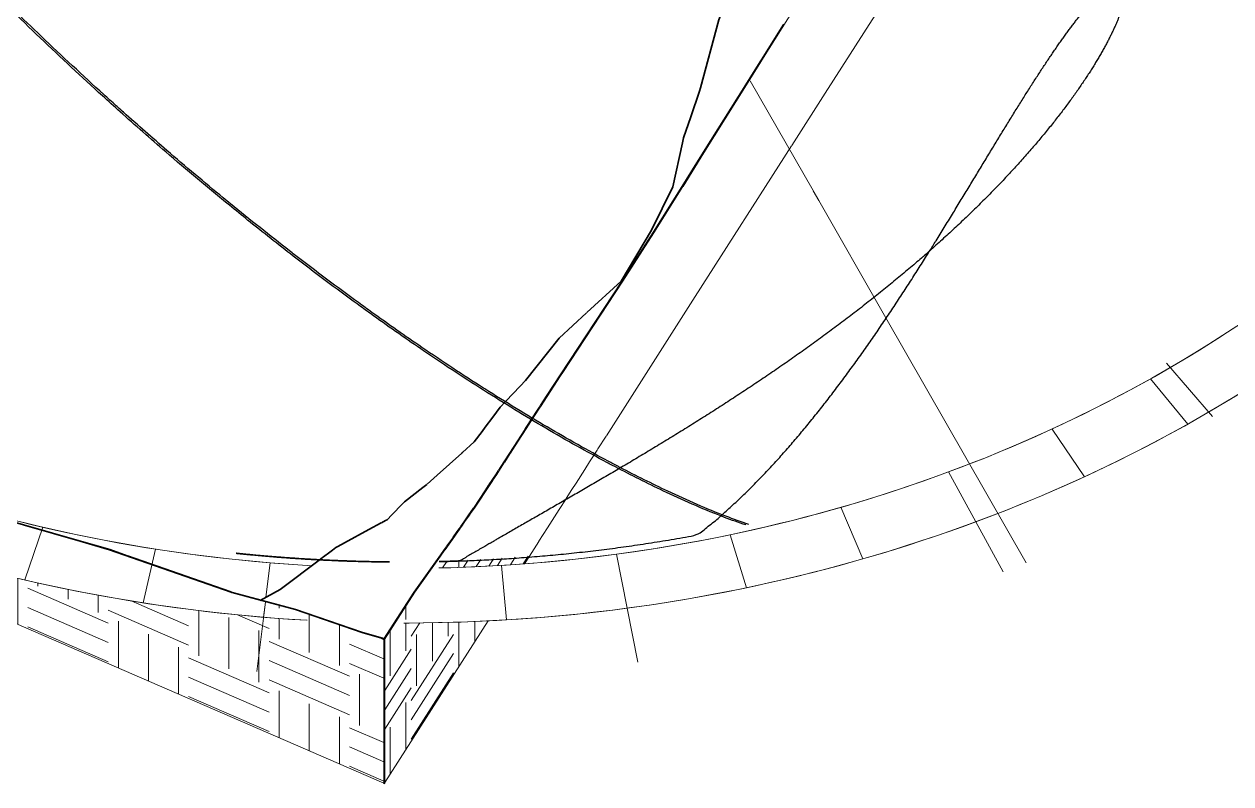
# Model space of a CAD drawing. Header units: millimetres. Extents: x -35445 to 232012, y -57203 to 42724.
# Drawn here: x 167959 to 210141, y -46534 to -19971 of the extents above; entities that cross this region are included whole.
import ezdxf

# ---------------------------------------------------------------- set-up
doc = ezdxf.new("R2010")
doc.units = ezdxf.units.MM
doc.layers.add('C-TOPO', color=7, linetype='Continuous', lineweight=9)
doc.layers.add('C-TOPO-MAJR', color=7, linetype='Continuous', lineweight=50)

msp = doc.modelspace()

# ---------------------------------------------------------------- hatches: boundary and pattern name
at = {"layer": 'C-TOPO'}
h = msp.add_hatch(dxfattribs=at)
h.set_pattern_fill('FP_8', color=256, style=0, pattern_type=2)
h.set_pattern_definition([(57.425, (181488.3, -12577.8), (1478.838, 4114.31), [2746.7, -2746.7]), (57.425, (181488.3, -11902.9), (1478.838, 4114.31), [2746.7, -2746.7]), (57.425, (181488.3, -11228), (1478.838, 4114.31), [2746.7, -2746.7]), (90, (181673.1, -10713.7), (-1478.825, -514.913), [1799.7, -1799.7]), (90, (182227.7, -9845.7), (-1478.825, -514.913), [1799.7, -1799.7]), (90, (182782.3, -8977.7), (-1478.825, -514.913), [1799.7, -1799.7])])
h.paths.add_polyline_path([(180534, -46534), (180544, -46509), (180544, -41480), (180534, -41483), (180534, -46527)])
h.paths.add_polyline_path([(180564, -46487), (184174, -40837), (183399, -40871), (182367, -40900), (181413, -40911), (181230, -40911), (182460, -38985), (183418, -38956), (184417, -38908), (185296, -38852), (185450, -38840), (185620, -38574), (184900, -38629), (184039, -38683), (183242, -38719), (182864, -38737), (182817, -38744), (182596, -38772), (182462, -38785), (182467, -38740), (182458, -38735), (182459, -38649), (181582, -39881), (180564, -41466), (180564, -46476)])
h.paths.add_polyline_path([(200548, -15209), (209580, -1072), (209580, 5242), (207550, 1796), (206894, 666), (206188, -550), (205004, -2539), (204178, -4036), (203764, -4762), (203218, -5686), (201077, -9177), (200443, -10238), (199737, -11416), (199735, -11417), (199735, -11429), (198301, -13818), (199610, -14647), (200545, -15207)])
h = msp.add_hatch(dxfattribs=at)
h.set_pattern_fill('FP_7', color=256, style=0, pattern_type=2)
h.set_pattern_definition([(336.557, (173707.8, -11090.4), (2809.575, 581.39), [3062.35, -3062.35]), (336.557, (173707.8, -10415.5), (2809.575, 581.39), [3062.35, -3062.35]), (336.557, (173707.8, -9740.6), (2809.575, 581.39), [3062.35, -3062.35]), (90, (174059, -9668), (-2809.57, 3018), [1799.7, -1799.7]), (90, (175112.6, -10124.8), (-2809.57, 3018), [1799.7, -1799.7]), (90, (176166.2, -10581.7), (-2809.57, 3018), [1799.7, -1799.7])])
h.paths.add_polyline_path([(180564, -46527), (180564, -41466), (180554, -41483), (180544, -41483), (180544, -46518)])
h.paths.add_polyline_path([(180534, -46513), (180534, -41477), (179757, -41247), (177428, -40455), (176336, -40159), (177849, -40815), (176836, -40748), (175820, -40664), (174807, -40562), (173797, -40443), (172713, -40295), (171759, -40147), (170787, -39981), (169763, -39786), (168803, -39586), (167819, -39364), (166841, -39124), (165869, -38867), (164904, -38594), (163934, -38301), (162965, -37988), (162052, -37676), (161118, -37337), (160193, -36982), (159277, -36611), (158334, -36209), (157474, -35823), (156588, -35406), (155697, -34965), (154849, -34526), (153997, -34063), (153156, -33586), (152328, -33095), (151512, -32589), (150710, -32070), (149911, -31530), (149145, -30990), (148384, -30430), (147637, -29857), (147546, -29784), (146691, -29468), (144619, -28632), (143592, -28238), (142132, -27669), (141131, -27235), (140919, -27180), (140170, -26883), (139239, -26518), (138606, -26339), (138258, -26255), (137873, -26172), (137873, -28014), (179754, -46175)])
h.paths.add_polyline_path([(165332, -36689), (162965, -35802), (159807, -34607), (158605, -34092), (158326, -33978), (157788, -33769), (158605, -34154), (159459, -34536), (160395, -34934), (161227, -35270), (162076, -35595), (162965, -35918), (163863, -36225), (164768, -36517), (165241, -36662)])

# ---------------------------------------------------------------- linework, layer by layer
at = {"color": 254, "lineweight": 9}
for p, q in [((195539, -25790), (193343, -21953)), ((195737, -26136), (195541, -25794)), ((196062, -26705), (195740, -26142)), ((197662, -29502), (196064, -26708))]:
    msp.add_line(p, q, dxfattribs=at)
at = {"color": 9, "lineweight": 9}
msp.add_line((198084, -30238), (197662, -29502), dxfattribs=at)
at = {"color": 252, "lineweight": 9}
for p, q in [((202987, -38808), (198084, -30238)), ((207332, -32373), (208637, -33953)), ((203889, -34128), (205022, -35796)), ((201225, -37372), (200273, -35628)), ((200273, -35628), (201225, -37372)), ((200273, -35628), (202178, -39115)), ((196512, -36864), (197277, -38669)), ((168613, -37562), (167983, -39402)), ((192635, -37825), (193205, -39678)), ((172554, -38327), (172121, -40205)), ((176413, -40011), (176561, -38806)), ((176561, -38806), (176413, -40011)), ((176561, -38806), (176413, -40011)), ((189043, -40390), (188671, -38503)), ((188671, -38503), (189043, -40390)), ((188671, -38503), (189416, -42277)), ((184650, -38895), (184821, -40801)), ((176392, -40183), (176095, -42610)), ((176328, -40708), (176392, -40183)), ((176392, -40183), (176328, -40708))]:
    msp.add_line(p, q, dxfattribs=at)
at = {"color": 27, "lineweight": 9}
msp.add_line((207894, -31830), (209494, -33694), dxfattribs=at)
at = {"color": 252, "lineweight": 9}
for points in [[(210198, -30629, 0), (209817, -30878, 0), (209433, -31123, 0), (209045, -31365, 0), (208655, -31603, 0), (208261, -31838, 0), (207865, -32070, 0), (207466, -32298, 0), (207063, -32522, 0), (206658, -32744, 0), (206250, -32961, 0), (205840, -33176, 0), (205426, -33386, 0), (205010, -33593, 0), (204592, -33797, 0), (204171, -33996, 0), (203747, -34193, 0), (203321, -34385, 0), (202892, -34574, 0), (202461, -34759, 0), (202028, -34941, 0), (201593, -35118, 0), (201155, -35292, 0), (200715, -35462, 0), (200273, -35628, 0)], [(201225, -37372, 0), (201690, -37197, 0), (202152, -37018, 0), (202611, -36836, 0), (203069, -36649, 0), (203524, -36459, 0), (203976, -36264, 0), (204426, -36066, 0), (204873, -35864, 0), (205318, -35658, 0), (205761, -35448, 0), (206200, -35235, 0), (206637, -35017, 0), (207071, -34796, 0), (207502, -34571, 0), (207930, -34343, 0), (208356, -34110, 0), (208778, -33874, 0), (209197, -33635, 0), (209614, -33392, 0), (210027, -33145, 0), (210437, -32895, 0)], [(200273, -35628, 0), (199829, -35791, 0), (199382, -35950, 0), (198934, -36104, 0), (198484, -36255, 0), (198032, -36402, 0), (197578, -36545, 0), (197122, -36684, 0), (196665, -36820, 0), (196206, -36951, 0), (195745, -37078, 0), (195282, -37202, 0), (194819, -37321, 0), (194353, -37436, 0), (193886, -37548, 0), (193418, -37655, 0), (192948, -37758, 0), (192478, -37857, 0), (192005, -37952, 0), (191532, -38043, 0), (191058, -38130, 0), (190582, -38213, 0), (190106, -38292, 0), (189628, -38366, 0), (189150, -38437, 0), (188671, -38503, 0)], [(176561, -38806, 0), (176077, -38764, 0), (175595, -38718, 0), (175112, -38667, 0), (174631, -38612, 0), (174150, -38553, 0), (173670, -38490, 0), (173191, -38423, 0), (172713, -38352, 0), (172236, -38276, 0), (171759, -38197, 0), (171284, -38113, 0), (170810, -38025, 0), (170337, -37934, 0), (169865, -37838, 0), (169394, -37738, 0), (168925, -37634, 0), (168457, -37526, 0), (167990, -37413, 0), (167525, -37297, 0)], [(189043, -40390, 0), (189546, -40321, 0), (190049, -40247, 0), (190550, -40168, 0), (191050, -40086, 0), (191550, -39999, 0), (192048, -39907, 0), (192545, -39812, 0), (193041, -39712, 0), (193535, -39608, 0), (194028, -39499, 0), (194520, -39387, 0), (195010, -39270, 0), (195499, -39149, 0), (195986, -39023, 0), (196471, -38894, 0), (196955, -38760, 0), (197437, -38622, 0), (197917, -38480, 0), (198396, -38334, 0), (198872, -38184, 0), (199347, -38030, 0), (199820, -37871, 0), (200290, -37709, 0), (200759, -37542, 0), (201225, -37372, 0)], [(178013, -38908, 0), (177529, -38878, 0), (177044, -38844, 0), (176561, -38806, 0)], [(188671, -38503, 0), (188190, -38566, 0), (187710, -38624, 0), (187228, -38678, 0), (186746, -38727, 0), (186263, -38773, 0), (185780, -38814, 0), (185296, -38852, 0), (184811, -38885, 0), (184327, -38914, 0), (183841, -38938, 0), (183356, -38959, 0), (182870, -38975, 0), (182460, -38986, 0)], [(167819, -39364, 0), (168310, -39477, 0), (168803, -39586, 0), (169297, -39691, 0), (169793, -39792, 0), (170289, -39888, 0), (170787, -39981, 0), (171286, -40068, 0), (171787, -40152, 0), (172288, -40231, 0), (172790, -40306, 0), (173293, -40377, 0), (173797, -40443, 0), (174302, -40505, 0), (174807, -40562, 0), (175313, -40615, 0), (175820, -40664, 0), (176328, -40708, 0)], [(181230, -40911, 0), (181423, -40911, 0), (181933, -40907, 0), (182443, -40898, 0), (182953, -40886, 0), (183463, -40869, 0), (183973, -40847, 0), (184482, -40821, 0), (184991, -40791, 0), (185499, -40756, 0), (186008, -40717, 0), (186515, -40673, 0), (187022, -40625, 0), (187528, -40573, 0), (188034, -40517, 0), (188539, -40456, 0), (189043, -40390, 0)], [(176328, -40708, 0), (176836, -40748, 0), (177344, -40784, 0), (177853, -40815, 0)]]:
    msp.add_polyline3d(points, dxfattribs=at)
for start_param, end_param in [(2.582873, 4.642749), (4.712728, 6.444451)]:
    msp.add_ellipse((181219, -765), major_axis=(48731, 0), ratio=0.823831, start_param=start_param, end_param=end_param, dxfattribs=at)
at = {"color": 27, "lineweight": 9}
for start_param, end_param in [(2.816486, 4.643481), (4.739247, 6.444451)]:
    msp.add_ellipse((181219, -765), major_axis=(46411, 0), ratio=0.823831, start_param=start_param, end_param=end_param, dxfattribs=at)
at = {"color": 40, "lineweight": 25}
for points, knots in [([(171314, -23034), (171109, -22851), (170171, -22005), (168514, -20461), (166616, -18602), (165453, -17416), (164996, -16943)], [0.22797608, 0.22797608, 0.22797608, 0.22797608, 0.23427942, 0.25685787, 0.27943633, 0.29424491, 0.29424491, 0.29424491, 0.29424491]), ([(206362, -18522), (206366, -18526), (206378, -18537), (206395, -18558), (206412, -18588), (206426, -18622), (206437, -18661), (206445, -18705), (206450, -18753), (206451, -18806), (206449, -18863), (206445, -18924), (206436, -18990), (206425, -19060), (206410, -19135), (206391, -19214), (206369, -19296), (206344, -19383), (206315, -19474), (206283, -19569), (206247, -19668), (206207, -19771), (206163, -19877), (206116, -19987), (206066, -20101), (206011, -20218), (205953, -20339), (205891, -20463), (205825, -20591), (205755, -20722), (205681, -20856), (205604, -20993), (205522, -21133), (205437, -21277), (205348, -21423), (205255, -21572), (205158, -21723), (205057, -21877), (204952, -22034), (204843, -22194), (204730, -22355), (204613, -22519), (204493, -22685), (204368, -22854), (204239, -23024), (204107, -23196), (203971, -23370), (203831, -23546), (203687, -23724), (203539, -23903), (203387, -24084), (203232, -24266), (203072, -24450), (202910, -24635), (202743, -24821), (202573, -25008), (202399, -25197), (202221, -25386), (202041, -25576), (201856, -25767), (201668, -25958), (201477, -26151), (201282, -26344), (201085, -26537), (200884, -26731), (200679, -26925), (200472, -27119), (200262, -27313), (200048, -27508), (199832, -27702), (199676, -27841), (199591, -27916), (199581, -27925)], [0.4725471, 0.4725471, 0.4725471, 0.4725471, 0.4739726, 0.4767123, 0.4794521, 0.4821918, 0.4849315, 0.4876712, 0.490411, 0.4931507, 0.4958904, 0.4986301, 0.5013699, 0.5041096, 0.5068493, 0.509589, 0.5123288, 0.5150685, 0.5178082, 0.5205479, 0.5232877, 0.5260274, 0.5287671, 0.5315068, 0.5342466, 0.5369863, 0.539726, 0.5424658, 0.5452055, 0.5479452, 0.5506849, 0.5534247, 0.5561644, 0.5589041, 0.5616438, 0.5643836, 0.5671233, 0.569863, 0.5726027, 0.5753425, 0.5780822, 0.5808219, 0.5835616, 0.5863014, 0.5890411, 0.5917808, 0.5945205, 0.5972603, 0.6, 0.6027397, 0.6054795, 0.6082192, 0.6109589, 0.6136986, 0.6164384, 0.6191781, 0.6219178, 0.6246575, 0.6273973, 0.630137, 0.6328767, 0.6356164, 0.6383562, 0.6410959, 0.6438356, 0.6465753, 0.6493151, 0.6520548, 0.6547945, 0.6575342, 0.660274, 0.6606713, 0.6606713, 0.6606713, 0.6606713]), ([(199803, -27596), (199814, -27579), (199873, -27483), (199980, -27310), (200123, -27079), (200265, -26848), (200405, -26619), (200544, -26391), (200683, -26164), (200819, -25939), (200955, -25715), (201090, -25494), (201223, -25274), (201355, -25056), (201485, -24840), (201615, -24626), (201743, -24415), (201870, -24206), (201996, -23999), (202120, -23795), (202244, -23594), (202366, -23395), (202486, -23199), (202606, -23006), (202724, -22816), (202840, -22630), (202956, -22446), (203070, -22266), (203182, -22089), (203294, -21915), (203403, -21746), (203512, -21579), (203619, -21417), (203724, -21258), (203828, -21103), (203931, -20952), (204032, -20805), (204131, -20662), (204229, -20523), (204325, -20388), (204420, -20258), (204513, -20132), (204604, -20010), (204693, -19892), (204781, -19779), (204867, -19671), (204951, -19567), (205034, -19467), (205114, -19372), (205192, -19282), (205269, -19197), (205343, -19116), (205416, -19040), (205486, -18969), (205555, -18902), (205621, -18840), (205685, -18783), (205746, -18731), (205806, -18684), (205863, -18642), (205918, -18604), (205970, -18572), (206020, -18544), (206067, -18521), (206112, -18503), (206154, -18490), (206194, -18482), (206226, -18479), (206245, -18479), (206252, -18479)], [0.2815668, 0.2815668, 0.2815668, 0.2815668, 0.2821918, 0.2849315, 0.2876712, 0.290411, 0.2931507, 0.2958904, 0.2986301, 0.3013699, 0.3041096, 0.3068493, 0.309589, 0.3123288, 0.3150685, 0.3178082, 0.3205479, 0.3232877, 0.3260274, 0.3287671, 0.3315068, 0.3342466, 0.3369863, 0.339726, 0.3424658, 0.3452055, 0.3479452, 0.3506849, 0.3534247, 0.3561644, 0.3589041, 0.3616438, 0.3643836, 0.3671233, 0.369863, 0.3726027, 0.3753425, 0.3780822, 0.3808219, 0.3835616, 0.3863014, 0.3890411, 0.3917808, 0.3945205, 0.3972603, 0.4, 0.4027397, 0.4054795, 0.4082192, 0.4109589, 0.4136986, 0.4164384, 0.4191781, 0.4219178, 0.4246575, 0.4273973, 0.430137, 0.4328767, 0.4356164, 0.4383562, 0.4410959, 0.4438356, 0.4465753, 0.4493151, 0.4520548, 0.4547945, 0.4575342, 0.460274, 0.4619813, 0.4619813, 0.4619813, 0.4619813]), ([(171179, -22826), (171033, -22695), (170155, -21901), (168948, -20777), (167900, -19764), (167572, -19443)], [0.23013011, 0.23013011, 0.23013011, 0.23013011, 0.23462213, 0.2571773, 0.26754004, 0.26754004, 0.26754004, 0.26754004]), ([(192355, -37124), (192418, -37068), (192546, -36955), (192736, -36781), (192926, -36604), (193115, -36423), (193303, -36238), (193491, -36051), (193678, -35860), (193863, -35666), (194048, -35469), (194232, -35269), (194415, -35067), (194597, -34862), (194778, -34654), (194958, -34444), (195138, -34231), (195316, -34017), (195493, -33800), (195668, -33582), (195843, -33361), (196017, -33139), (196190, -32915), (196361, -32690), (196531, -32463), (196701, -32235), (196869, -32005), (197035, -31774), (197201, -31543), (197366, -31310), (197529, -31076), (197691, -30842), (197852, -30607), (198012, -30372), (198171, -30136), (198328, -29899), (198484, -29663), (198639, -29426), (198793, -29190), (198946, -28953), (199097, -28717), (199247, -28481), (199396, -28246), (199532, -28030), (199618, -27892), (199655, -27833)], [0.1616438, 0.1616438, 0.1616438, 0.1616438, 0.1643836, 0.1671233, 0.169863, 0.1726027, 0.1753425, 0.1780822, 0.1808219, 0.1835616, 0.1863014, 0.1890411, 0.1917808, 0.1945205, 0.1972603, 0.2, 0.2027397, 0.2054795, 0.2082192, 0.2109589, 0.2136986, 0.2164384, 0.2191781, 0.2219178, 0.2246575, 0.2273973, 0.230137, 0.2328767, 0.2356164, 0.2383562, 0.2410959, 0.2438356, 0.2465753, 0.2493151, 0.2520548, 0.2547945, 0.2575342, 0.260274, 0.2630137, 0.2657534, 0.2684932, 0.2712329, 0.2739726, 0.2767123, 0.2787881, 0.2787881, 0.2787881, 0.2787881]), ([(199373, -28107), (199304, -28167), (199161, -28291), (198940, -28480), (198710, -28673), (198478, -28867), (198244, -29060), (198007, -29252), (197769, -29444), (197528, -29636), (197285, -29826), (197040, -30016), (196793, -30205), (196545, -30394), (196295, -30581), (196044, -30768), (195791, -30953), (195537, -31138), (195281, -31321), (195025, -31504), (194767, -31685), (194509, -31865), (194250, -32044), (193990, -32221), (193730, -32398), (193469, -32573), (193208, -32746), (192947, -32918), (192686, -33089), (192424, -33259), (192163, -33426), (191903, -33593), (191642, -33758), (191382, -33921), (191123, -34083), (190865, -34243), (190607, -34401), (190350, -34558), (190095, -34713), (189841, -34867), (189588, -35019), (189337, -35169), (189087, -35318), (188839, -35464), (188593, -35610), (188349, -35753), (188107, -35895), (187867, -36034), (187630, -36173), (187395, -36309), (187162, -36444), (186932, -36576), (186705, -36707), (186481, -36836), (186260, -36963), (186042, -37088), (185828, -37211), (185616, -37333), (185409, -37452), (185204, -37570), (185003, -37685), (184807, -37799), (184655, -37886), (184570, -37935), (184548, -37948)], [0.6632361, 0.6632361, 0.6632361, 0.6632361, 0.6657534, 0.6684932, 0.6712329, 0.6739726, 0.6767123, 0.6794521, 0.6821918, 0.6849315, 0.6876712, 0.690411, 0.6931507, 0.6958904, 0.6986301, 0.7013699, 0.7041096, 0.7068493, 0.709589, 0.7123288, 0.7150685, 0.7178082, 0.7205479, 0.7232877, 0.7260274, 0.7287671, 0.7315068, 0.7342466, 0.7369863, 0.739726, 0.7424658, 0.7452055, 0.7479452, 0.7506849, 0.7534247, 0.7561644, 0.7589041, 0.7616438, 0.7643836, 0.7671233, 0.769863, 0.7726027, 0.7753425, 0.7780822, 0.7808219, 0.7835616, 0.7863014, 0.7890411, 0.7917808, 0.7945205, 0.7972603, 0.8, 0.8027397, 0.8054795, 0.8082192, 0.8109589, 0.8136986, 0.8164384, 0.8191781, 0.8219178, 0.8246575, 0.8273973, 0.830137, 0.8310865, 0.8310865, 0.8310865, 0.8310865]), ([(188673, -35477), (188558, -35417), (187740, -34985), (186200, -34122), (184027, -32793), (181977, -31442), (180651, -30514), (180065, -30092)], [0.04994415, 0.04994415, 0.04994415, 0.04994415, 0.05365177, 0.07623023, 0.09880868, 0.12138714, 0.13923742, 0.13923742, 0.13923742, 0.13923742]), ([(188730, -35440), (188611, -35377), (187789, -34943), (186245, -34077), (184779, -33180), (184032, -32705), (184015, -32695)], [0.05035061, 0.05035061, 0.05035061, 0.05035061, 0.05418081, 0.07673598, 0.09929114, 0.09981245, 0.09981245, 0.09981245, 0.09981245]), ([(193189, -37483), (192941, -37401), (192029, -37074), (190551, -36428), (189297, -35803), (188731, -35508)], [-0.00000001, -0.00000001, -0.00000001, -0.00000001, 0.00849486, 0.03107331, 0.04932211, 0.04932211, 0.04932211, 0.04932211]), ([(193287, -37461), (193022, -37374), (192094, -37041), (190602, -36388), (189353, -35765), (188791, -35472)], [-0.00000002, -0.00000002, -0.00000002, -0.00000002, 0.00907048, 0.03162565, 0.04969253, 0.04969253, 0.04969253, 0.04969253]), ([(182461, -38763), (182567, -38761), (182781, -38755), (183108, -38745), (183440, -38733), (183777, -38719), (184119, -38702), (184465, -38683), (184816, -38662), (185171, -38638), (185529, -38612), (185892, -38583), (186258, -38551), (186627, -38517), (187000, -38479), (187376, -38439), (187756, -38396), (188137, -38350), (188522, -38301), (188909, -38249), (189299, -38193), (189690, -38135), (190084, -38073), (190481, -38009), (190872, -37939), (191293, -37875), (191610, -37771), (191772, -37607), (192035, -37400), (192245, -37243), (192355, -37124)], [1.08494471, 1.08494471, 1.08494471, 1.08494471, 1.08767123, 1.09041096, 1.09315068, 1.09589041, 1.09863014, 1.10136986, 1.10410959, 1.10684932, 1.10958904, 1.11232877, 1.11506849, 1.11780822, 1.12054795, 1.12328767, 1.1260274, 1.12876712, 1.13150685, 1.13424658, 1.1369863, 1.13972603, 1.14246575, 1.14520548, 1.14794521, 1.15068493, 1.15342466, 1.15616438, 1.15890411, 1.16438356, 1.16438356, 1.16438356, 1.16438356]), ([(184207, -38145), (184157, -38174), (184047, -38237), (183881, -38334), (183766, -38400), (183710, -38433)], [0.836107471, 0.836107471, 0.836107471, 0.836107471, 0.838356164, 0.84109589, 0.843824083, 0.843824083, 0.843824083, 0.843824083]), ([(180732, -38775), (180658, -38774), (180491, -38772), (180235, -38768), (179964, -38763), (179700, -38756), (179443, -38749), (179192, -38740), (178948, -38731), (178711, -38721), (178482, -38710), (178259, -38699), (178044, -38687), (177836, -38675), (177636, -38663), (177444, -38650), (177260, -38637), (177083, -38625), (176915, -38612), (176755, -38600), (176603, -38587), (176460, -38575), (176325, -38564), (176199, -38552), (176081, -38542), (175972, -38532), (175872, -38522), (175781, -38513), (175699, -38505), (175626, -38498), (175562, -38492), (175507, -38486), (175461, -38481), (175424, -38478), (175397, -38475), (175379, -38473), (175370, -38472), (175370, -38472), (175380, -38473), (175398, -38475), (175426, -38478), (175464, -38482), (175510, -38486), (175565, -38492), (175633, -38499), (175698, -38505), (175813, -38517), (175784, -38514), (175909, -38526), (176004, -38535), (176118, -38545), (176239, -38556), (176368, -38567), (176507, -38579), (176654, -38591), (176809, -38604), (176973, -38617), (177145, -38629), (177325, -38642), (177513, -38655), (177710, -38667), (177914, -38680), (178126, -38692), (178345, -38704), (178572, -38715), (178806, -38725), (179048, -38735), (179297, -38744), (179552, -38752), (179815, -38759), (180084, -38766), (180359, -38770), (180577, -38773), (180702, -38774), (180732, -38775)], [0.874581, 0.874581, 0.874581, 0.874581, 0.8767123, 0.8794521, 0.8821918, 0.8849315, 0.8876712, 0.890411, 0.8931507, 0.8958904, 0.8986301, 0.9013699, 0.9041096, 0.9068493, 0.909589, 0.9123288, 0.9150685, 0.9178082, 0.9205479, 0.9232877, 0.9260274, 0.9287671, 0.9315068, 0.9342466, 0.9369863, 0.939726, 0.9424658, 0.9452055, 0.9479452, 0.9506849, 0.9534247, 0.9561644, 0.9589041, 0.9616438, 0.9643836, 0.9671233, 0.969863, 0.9726027, 0.9753425, 0.9780822, 0.9808219, 0.9835616, 0.9863014, 0.9890411, 0.9917808, 0.9945205, 0.9972603, 1, 1.0027397, 1.0054795, 1.0082192, 1.0109589, 1.0136986, 1.0164384, 1.0191781, 1.0219178, 1.0246575, 1.0273973, 1.030137, 1.0328767, 1.0356164, 1.0383562, 1.0410959, 1.0438356, 1.0465753, 1.0493151, 1.0520548, 1.0547945, 1.0575342, 1.060274, 1.0630137, 1.0657534, 1.0684932, 1.0693537, 1.0693537, 1.0693537, 1.0693537]), ([(183204, -38724), (183133, -38742), (182929, -38752), (182667, -38758), (182511, -38762), (182461, -38763)], [0.852215824, 0.852215824, 0.852215824, 0.852215824, 0.854794521, 0.857534247, 0.858840081, 0.858840081, 0.858840081, 0.858840081]), ([(183458, -38577), (183430, -38593), (183389, -38617), (183354, -38643), (183343, -38652)], [0.847898882, 0.847898882, 0.847898882, 0.847898882, 0.849315068, 0.849973762, 0.849973762, 0.849973762, 0.849973762])]:
    msp.add_open_spline(points, degree=3, knots=knots, dxfattribs=at)
at = {"color": 41, "lineweight": 25}
for points in [[(171235, -22877), (171216, -22860), (171198, -22843), (171179, -22826)], [(188731, -35508), (188711, -35498), (188692, -35487), (188673, -35477)], [(188791, -35472), (188771, -35461), (188751, -35451), (188730, -35440)]]:
    msp.add_open_spline(points, degree=3, dxfattribs=at)
at = {"color": 40, "lineweight": 25}
msp.add_open_spline([(171432, -23053), (171366, -22994), (171301, -22936), (171235, -22877)], degree=3, dxfattribs=at)
at = {"color": 41, "lineweight": 25}
for points, knots in [([(175784, -26833), (175567, -26658), (174605, -25878), (173111, -24623), (171843, -23508), (171314, -23034)], [0.18252631, 0.18252631, 0.18252631, 0.18252631, 0.1891225, 0.21170096, 0.22797608, 0.22797608, 0.22797608, 0.22797608]), ([(174917, -26044), (174260, -25503), (173094, -24521), (171936, -23504), (171432, -23053)], [0.19211397, 0.19211397, 0.19211397, 0.19211397, 0.21206697, 0.22754239, 0.22754239, 0.22754239, 0.22754239]), ([(177235, -27898), (176548, -27364), (175775, -26748), (175003, -26115), (174917, -26044)], [0.16870973, 0.16870973, 0.16870973, 0.16870973, 0.1895118, 0.19211397, 0.19211397, 0.19211397, 0.19211397]), ([(180065, -30092), (179909, -29981), (179011, -29331), (177585, -28261), (176315, -27259), (175789, -26837)], [0.13923742, 0.13923742, 0.13923742, 0.13923742, 0.14396559, 0.16654405, 0.18247374, 0.18247374, 0.18247374, 0.18247374]), ([(199655, -27833), (199667, -27814), (199716, -27735), (199765, -27656), (199803, -27596)], [0.278788067, 0.278788067, 0.278788067, 0.278788067, 0.279452055, 0.281566793, 0.281566793, 0.281566793, 0.281566793]), ([(180112, -30048), (179955, -29936), (179056, -29285), (178097, -28566), (177295, -27944), (177238, -27900)], [0.13964407, 0.13964407, 0.13964407, 0.13964407, 0.14440147, 0.16695664, 0.1686747, 0.1686747, 0.1686747, 0.1686747]), ([(199581, -27925), (199518, -27981), (199449, -28041), (199379, -28102), (199373, -28107)], [0.66067126, 0.66067126, 0.66067126, 0.66067126, 0.663013699, 0.663236116, 0.663236116, 0.663236116, 0.663236116]), ([(184015, -32695), (183302, -32241), (182005, -31385), (180697, -30469), (180112, -30048)], [0.09981245, 0.09981245, 0.09981245, 0.09981245, 0.12184631, 0.13964407, 0.13964407, 0.13964407, 0.13964407]), ([(184548, -37948), (184507, -37972), (184460, -37999), (184414, -38025), (184408, -38029)], [0.831086543, 0.831086543, 0.831086543, 0.831086543, 0.832876712, 0.833121724, 0.833121724, 0.833121724, 0.833121724]), ([(184403, -38032), (184348, -38063), (184282, -38101), (184218, -38139), (184207, -38145)], [0.833198759, 0.833198759, 0.833198759, 0.833198759, 0.835616438, 0.836107471, 0.836107471, 0.836107471, 0.836107471]), ([(183343, -38652), (183307, -38678), (183269, -38706), (183209, -38722), (183204, -38724)], [0.849973762, 0.849973762, 0.849973762, 0.849973762, 0.852054795, 0.852215824, 0.852215824, 0.852215824, 0.852215824]), ([(183710, -38433), (183709, -38433), (183653, -38467), (183571, -38516), (183487, -38561), (183460, -38576)], [0.843824083, 0.843824083, 0.843824083, 0.843824083, 0.843835616, 0.846575342, 0.847864293, 0.847864293, 0.847864293, 0.847864293])]:
    msp.add_open_spline(points, degree=3, knots=knots, dxfattribs=at)
at = {"layer": 'C-TOPO'}
for p, q in [((195168, -18963), (193744, -21230)), ((198161, -18944), (197498, -19983)), ((197497, -19984), (196833, -21023)), ((196831, -21026), (195963, -22385)), ((193705, -21293), (193209, -22090)), ((193744, -21230), (193707, -21290)), ((193209, -22090), (191722, -24465)), ((195961, -22388), (194791, -24219)), ((191722, -24465), (190990, -25647)), ((194788, -24224), (191420, -29496)), ((189968, -27265), (190989, -25649)), ((189966, -27268), (188891, -28956)), ((180534, -46513), (137873, -28014)), ((188891, -28956), (186788, -32148)), ((191419, -29497), (189950, -31797)), ((189947, -31801), (188310, -34364)), ((186240, -32991), (186713, -32262)), ((186786, -32151), (186713, -32262)), ((186005, -33349), (186240, -32991)), ((185505, -34123), (185775, -33706)), ((185775, -33706), (185993, -33368)), ((185993, -33368), (186002, -33354)), ((185231, -34548), (185505, -34123)), ((184956, -34975), (185228, -34554)), ((188300, -34379), (188017, -34822)), ((184757, -35283), (184953, -34980)), ((187985, -34872), (187725, -35280)), ((188016, -34824), (187985, -34872)), ((184615, -35504), (184755, -35287)), ((187724, -35280), (187558, -35541)), ((184479, -35715), (184344, -35920)), ((184479, -35715), (184612, -35508)), ((187555, -35545), (187253, -36018)), ((184244, -36071), (183721, -36854)), ((184340, -35925), (184244, -36071)), ((187108, -36246), (186906, -36561)), ((187250, -36022), (187109, -36243)), ((186903, -36566), (186664, -36940)), ((183543, -37112), (183564, -37082)), ((183566, -37078), (183721, -36854)), ((186661, -36944), (186253, -37584)), ((169901, -38059), (167959, -37500)), ((183257, -37523), (183188, -37622)), ((183368, -37366), (183260, -37519)), ((183368, -37366), (183534, -37124)), ((182671, -38351), (183012, -37870)), ((183014, -37868), (183144, -37684)), ((183185, -37626), (183144, -37684)), ((186251, -37587), (185952, -38054)), ((170934, -38359), (169901, -38059)), ((175189, -39846), (170934, -38359)), ((182514, -38571), (182667, -38355)), ((185950, -38058), (185620, -38574)), ((181613, -39834), (182459, -38649)), ((182459, -38649), (182491, -38603)), ((182491, -38603), (182513, -38572)), ((185620, -38574), (185450, -38840)), ((175210, -39853), (175189, -39846)), ((175210, -39853), (175222, -39857)), ((176206, -40124), (175222, -39857)), ((181613, -39834), (180554, -41483)), ((177428, -40455), (176206, -40124)), ((179764, -41250), (177428, -40455)), ((184174, -40837), (180564, -46487)), ((180534, -41477), (179764, -41250)), ((180534, -46534), (180534, -41477)), ((180554, -41483), (180534, -41477)), ((180564, -41466), (180564, -46527)), ((180544, -46518), (180534, -46534)), ((180564, -46527), (180544, -46518))]:
    msp.add_line(p, q, dxfattribs=at)
at = {"layer": 'C-TOPO', "lineweight": 35}
for p, q in [((194510, -19972), (193729, -21216)), ((193684, -21288), (193182, -22093)), ((193729, -21216), (193686, -21285)), ((193182, -22093), (191705, -24453)), ((191705, -24453), (191419, -24915)), ((191417, -24919), (190964, -25649)), ((190964, -25649), (189953, -27250)), ((189953, -27250), (188866, -28956)), ((188866, -28956), (186711, -32227)), ((186711, -32227), (186224, -32979)), ((186005, -33312), (185969, -33368)), ((186224, -32979), (186007, -33310)), ((185757, -33696), (185488, -34114)), ((185858, -33539), (185757, -33696)), ((185969, -33368), (185859, -33538)), ((185468, -34144), (185214, -34538)), ((185488, -34114), (185471, -34140)), ((185212, -34540), (184937, -34967)), ((184937, -34967), (184739, -35274)), ((184736, -35279), (184547, -35571)), ((184466, -35697), (184219, -36071)), ((184546, -35574), (184466, -35697)), ((184196, -36106), (184076, -36285)), ((184219, -36071), (184200, -36099)), ((184074, -36289), (183673, -36889)), ((169883, -38035), (165997, -36917)), ((183670, -36894), (183509, -37127)), ((183341, -37371), (183223, -37538)), ((183505, -37133), (183341, -37371)), ((182940, -37938), (182734, -38228)), ((182994, -37862), (182943, -37934)), ((183133, -37667), (182995, -37861)), ((183220, -37543), (183133, -37667)), ((170951, -38345), (169883, -38035)), ((171562, -38559), (170951, -38345)), ((182655, -38340), (182497, -38563)), ((182730, -38234), (182656, -38338)), ((175146, -39811), (171568, -38561)), ((182465, -38607), (181590, -39832)), ((182488, -38575), (182465, -38607)), ((182494, -38567), (182488, -38575)), ((175228, -39840), (175146, -39811)), ((175274, -39853), (175228, -39840)), ((176228, -40112), (175274, -39853)), ((181590, -39832), (180534, -41477)), ((177450, -40443), (176228, -40112)), ((179754, -41227), (177450, -40443)), ((180564, -41466), (179754, -41227))]:
    msp.add_line(p, q, dxfattribs=at)
at = {"layer": 'C-TOPO-MAJR', "lineweight": 35}
for p, q in [((191263, -23207), (191572, -22309)), ((191572, -22309), (191602, -22199)), ((191009, -23943), (191262, -23210)), ((190969, -24121), (191009, -23943)), ((187631, -30056), (188824, -28956)), ((186665, -30946), (187618, -30067)), ((184799, -33156), (185295, -32631)), ((184603, -33363), (184799, -33156)), ((184076, -34065), (184342, -33711)), ((184343, -33710), (184468, -33543)), ((184468, -33543), (184603, -33363)), ((183964, -34214), (184075, -34067)), ((183283, -34945), (183689, -34579)), ((183693, -34576), (183964, -34215)), ((182396, -35744), (183258, -34967)), ((183261, -34965), (183281, -34947)), ((182044, -36061), (182396, -35744)), ((181253, -36677), (181895, -36177)), ((181897, -36176), (182039, -36065)), ((181187, -36744), (181251, -36679)), ((180815, -37123), (181186, -36745)), ((180012, -37643), (180443, -37407)), ((180451, -37403), (180591, -37327)), ((180591, -37327), (180643, -37299)), ((180643, -37299), (180813, -37125)), ((179160, -38106), (180008, -37645)), ((178644, -38432), (178733, -38365)), ((178738, -38361), (178856, -38272)), ((178859, -38270), (178919, -38238)), ((178919, -38238), (179158, -38107)), ((178320, -38676), (178329, -38669)), ((178333, -38666), (178390, -38623)), ((178393, -38621), (178419, -38602)), ((178424, -38598), (178642, -38434))]:
    msp.add_line(p, q, dxfattribs=at)
for points in [[(191603, -22197, 0), (192248, -19821, 0), (192740, -18485, 0)], [(188824, -28956, 0), (189884, -27178, 0), (190629, -25663, 0), (190968, -24126, 0)], [(185300, -32626, 0), (185484, -32431, 0), (186665, -30946, 0)], [(176206, -40124, 0), (176904, -39744, 0), (178320, -38676, 0)]]:
    msp.add_polyline3d(points, dxfattribs=at)

doc.saveas('drawing.dxf')
